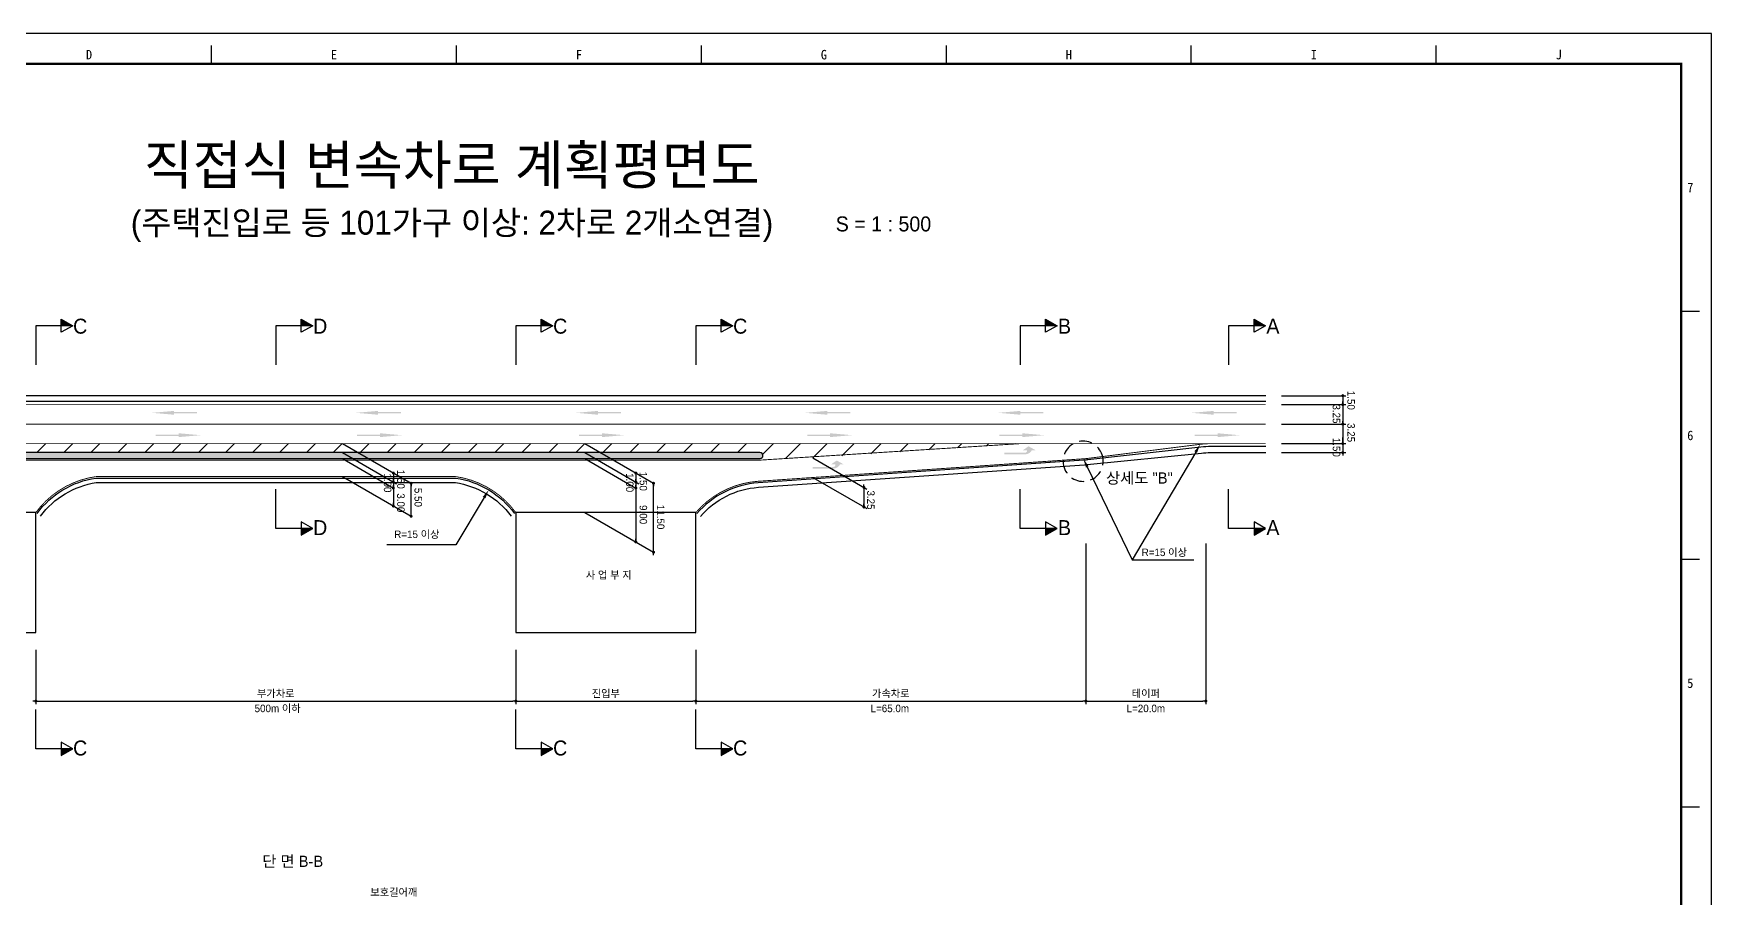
# Model space of a CAD drawing. Header units: millimetres. Extents: x 443 to 867, y 10 to 309.
# Drawn here: x 587.1 to 866.8, y 164.9 to 309 of the extents above; entities that cross this region are included whole.
import ezdxf
from ezdxf.enums import TextEntityAlignment as Align

# ---------------------------------------------------------------- set-up
doc = ezdxf.new("R2010")
doc.units = ezdxf.units.MM
doc.linetypes.add('HIDDEN', pattern=[9.525, 6.35, -3.175])
for name, color, linetype in [('CC-GSTR-0004', 4, 'Continuous'), ('CM-LANE-0030', 30, 'Continuous'), ('CZ-DIMT-0002', 7, 'Continuous'), ('CZ-LIN1-0007', 7, 'Continuous'), ('CZ-LIN2-0003', 3, 'Continuous'), ('CZ-LINE-0001', 7, 'Continuous'), ('CZ-TEXT-BOX0', 7, 'Continuous'), ('TITLE', 7, 'Continuous')]:
    doc.layers.add(name, color=color, linetype=linetype)
doc.styles.add('돋움', font='')
doc.styles.add('돋음체', font='')
doc.styles.get('돋움').set_extended_font_data('Dotum')
doc.styles.get('돋음체').set_extended_font_data('DotumChe')

# ---------------------------------------------------------------- blocks, each defined once
blk = doc.blocks.new('_Dot')
at = {"color": 0, "linetype": 'ByBlock', "lineweight": -2}
blk.add_line((-0.5, 0), (-1, 0), dxfattribs=at)
at = {"color": 0, "linetype": 'ByBlock', "const_width": 0.5}
blk.add_lwpolyline([(-0.25, 0, 1), (0.25, 0, 1)], format="xyb", close=True, dxfattribs=at)

msp = doc.modelspace()

# ---------------------------------------------------------------- hatches: boundary and pattern name
at = {"layer": 'CM-LANE-0030'}
h = msp.add_hatch(dxfattribs=at)
h.set_pattern_fill('ANSI31', color=256, style=0)
h.set_pattern_definition([(45, (-1540.9476, 9.7688), (-2.245064, 2.245064), [])])
h.paths.add_polyline_path([(751.56, 240.59), (532.75, 240.59), (548.1, 238.29, -0.015132), (549.19, 238.09), (551.13, 238.09, 0.001024), (551.06, 238.11, -0.857281), (551.21, 239.09), (708.19, 239.09, -0.966023), (708.22, 238.09), (708.21, 238.09), (715.45, 238.09)])
at = {"layer": 'CZ-LIN1-0007'}
for points in [[(610.54, 246.05), (610.54, 245.84), (614.37, 245.84), (614.37, 245.62), (610.54, 245.62), (610.54, 245.41), (606.89, 245.73)], [(644.54, 246.05), (644.54, 245.84), (648.36, 245.84), (648.36, 245.62), (644.54, 245.62), (644.54, 245.41), (640.89, 245.73)], [(681.22, 246.05), (681.22, 245.84), (685.05, 245.84), (685.05, 245.62), (681.22, 245.62), (681.22, 245.41), (677.57, 245.73)], [(719.41, 246.05), (719.41, 245.84), (723.24, 245.84), (723.24, 245.62), (719.41, 245.62), (719.41, 245.41), (715.76, 245.73)], [(751.6, 246.05), (751.6, 245.84), (755.43, 245.84), (755.43, 245.62), (751.6, 245.62), (751.6, 245.41), (747.95, 245.73)], [(783.81, 246.05), (783.81, 245.84), (787.64, 245.84), (787.64, 245.62), (783.81, 245.62), (783.81, 245.41), (780.16, 245.73)], [(611.32, 242.32), (611.32, 242.11), (607.5, 242.11), (607.5, 241.89), (611.32, 241.89), (611.32, 241.68), (614.97, 242)], [(644.84, 242.32), (644.84, 242.11), (641.02, 242.11), (641.02, 241.89), (644.84, 241.89), (644.84, 241.68), (648.49, 242)], [(681.86, 242.32), (681.86, 242.11), (678.04, 242.11), (678.04, 241.89), (681.86, 241.89), (681.86, 241.68), (685.51, 242)], [(719.88, 242.32), (719.88, 242.11), (716.06, 242.11), (716.06, 241.89), (719.88, 241.89), (719.88, 241.68), (723.53, 242)], [(751.9, 242.32), (751.9, 242.11), (748.08, 242.11), (748.08, 241.89), (751.9, 241.89), (751.9, 241.68), (755.55, 242)], [(784.46, 242.32), (784.46, 242.11), (780.64, 242.11), (780.64, 241.89), (784.46, 241.89), (784.46, 241.68), (788.11, 242)], [(720.5, 236.44, 0.267976), (721.53, 237.12), (722.16, 237.12), (720.99, 237.78), (720.04, 237.13), (720.74, 237.12, -0.504994), (720.43, 236.71), (716.96, 236.69), (716.96, 236.41)], [(752.48, 238.81, 0.267976), (753.5, 239.49), (754.13, 239.49), (752.96, 240.15), (752.02, 239.5), (752.71, 239.5, -0.504994), (752.4, 239.08), (748.94, 239.06), (748.94, 238.79)]]:
    msp.add_hatch(color=256, dxfattribs=at).paths.add_polyline_path(points)
at = {"layer": 'CZ-LIN2-0003'}
h = msp.add_hatch(dxfattribs=at)
h.set_pattern_fill('CROSS', color=256, scale=0.075, style=0)
h.set_pattern_definition([(0, (-1540.94762, 9.7688), (0.47625, 0.47625), [0.238125, -0.714375]), (90, (-1540.82856, 9.64975), (-0.47625, 0.47625), [0.238125, -0.714375])])
h.paths.add_polyline_path([(708.19, 239.09), (551.21, 239.09, 0.857281), (551.06, 238.11, -0.001024), (551.13, 238.09), (708.19, 238.09, 1)])
at = {"layer": 'CZ-LINE-0001'}
for points in [[(591.74, 261.36), (591.74, 260.26), (593.65, 260.26)], [(631.74, 261.36), (631.74, 260.26), (633.65, 260.26)], [(671.74, 261.36), (671.74, 260.26), (673.65, 260.26)], [(701.74, 261.36), (701.74, 260.26), (703.65, 260.26)], [(755.8, 261.36), (755.8, 260.26), (757.7, 260.26)], [(790.53, 261.36), (790.53, 260.26), (792.43, 260.26)], [(633.65, 226.45), (631.74, 226.45), (631.74, 225.35)], [(757.7, 226.45), (755.8, 226.45), (755.8, 225.35)], [(792.43, 226.45), (790.53, 226.45), (790.53, 225.35)], [(593.65, 189.69), (591.74, 189.69), (591.74, 188.59)], [(673.65, 189.69), (671.74, 189.69), (671.74, 188.59)], [(703.65, 189.69), (701.74, 189.69), (701.74, 188.59)]]:
    msp.add_hatch(color=256, dxfattribs=at).paths.add_polyline_path(points)

# ---------------------------------------------------------------- linework, layer by layer
at = {"color": 0, "linetype": 'ByBlock', "lineweight": -2}
for p, q in [((805.33, 248.34), (805.33, 248.09)), ((805.33, 247.34), (805.33, 247.59)), ((805.33, 246.84), (805.33, 246.59)), ((805.33, 244.09), (805.33, 244.34)), ((805.33, 243.59), (805.33, 243.34)), ((805.33, 240.84), (805.33, 241.09)), ((805.33, 240.84), (805.33, 241.09)), ((805.33, 238.84), (805.33, 238.59)), ((805.33, 238.84), (805.33, 238.59)), ((647.09, 235.44), (647.09, 235.19)), ((687.5, 235.44), (687.5, 235.19)), ((647.09, 234.44), (647.09, 234.69)), ((647.09, 233.94), (647.09, 233.69)), ((647.09, 233.44), (647.09, 233.69)), ((650.05, 233.73), (650.05, 233.48)), ((687.5, 234.44), (687.5, 234.69)), ((687.5, 233.94), (687.5, 233.69)), ((687.5, 233.44), (687.5, 233.69)), ((690.46, 233.73), (690.46, 233.48)), ((725.52, 233.55), (725.52, 233.8)), ((725.52, 233.05), (725.52, 232.8)), ((647.09, 230.44), (647.09, 230.69)), ((725.52, 230.3), (725.52, 230.55)), ((650.05, 228.73), (650.05, 228.98)), ((687.5, 224.44), (687.5, 224.69)), ((690.46, 222.73), (690.46, 222.98))]:
    msp.add_line(p, q, dxfattribs=at)
at = {"color": 0, "linetype": 'ByBlock', "const_width": 0.25}
for points in [[(805.33, 248.47, 1), (805.33, 248.72, 1)], [(805.33, 247.22, 1), (805.33, 246.97, 1)], [(805.33, 246.97, 1), (805.33, 247.22, 1)], [(805.33, 243.97, 1), (805.33, 243.72, 1)], [(805.33, 243.72, 1), (805.33, 243.97, 1)], [(805.33, 240.72, 1), (805.33, 240.47, 1)], [(805.33, 240.72, 1), (805.33, 240.47, 1)], [(805.33, 238.97, 1), (805.33, 239.22, 1)], [(805.33, 238.97, 1), (805.33, 239.22, 1)], [(647.09, 235.56, 1), (647.09, 235.81, 1)], [(687.5, 235.56, 1), (687.5, 235.81, 1)], [(647.09, 234.31, 1), (647.09, 234.06, 1)], [(647.09, 234.06, 1), (647.09, 234.31, 1)], [(647.09, 233.31, 1), (647.09, 233.06, 1)], [(650.05, 233.85, 1), (650.05, 234.1, 1)], [(687.5, 234.06, 1), (687.5, 234.31, 1)], [(687.5, 234.31, 1), (687.5, 234.06, 1)], [(687.5, 233.31, 1), (687.5, 233.06, 1)], [(690.46, 233.85, 1), (690.46, 234.1, 1)], [(725.52, 233.42, 1), (725.52, 233.17, 1)], [(725.52, 233.17, 1), (725.52, 233.42, 1)], [(647.09, 230.31, 1), (647.09, 230.06, 1)], [(725.52, 230.17, 1), (725.52, 229.92, 1)], [(650.05, 228.6, 1), (650.05, 228.35, 1)], [(687.5, 224.31, 1), (687.5, 224.06, 1)], [(690.46, 222.6, 1), (690.46, 222.35, 1)]]:
    msp.add_lwpolyline(points, format="xyb", close=True, dxfattribs=at)
at = {"layer": 'CC-GSTR-0004'}
for points in [[(792.5, 248.59), (507.5, 248.59)], [(792.5, 247.59), (507.5, 247.59)]]:
    msp.add_lwpolyline(points, dxfattribs=at)
for points in [[(792.5, 240.09), (783.35, 240.09, 0.028022), (781.67, 240), (781.67, 240), (762.82, 237.88), (762.82, 237.88, -0.010735), (762.18, 237.82), (762.18, 237.82), (707.89, 234.06, 0.201252), (697.69, 228.93)], [(698.26, 228.44, -0.201252), (707.94, 233.31), (762.27, 237.07, 0.007667), (762.73, 237.11), (781.76, 239.02, -0.024952), (783.25, 239.09), (792.5, 239.09)], [(587.71, 228.94, -0.202063), (597.52, 234.84), (657.48, 234.84, -0.202063), (667.3, 228.94, -0.202063)], [(588.31, 228.5, -0.201084), (597.58, 234.09), (657.43, 234.09, -0.201084), (666.7, 228.5, -0.201084)]]:
    msp.add_lwpolyline(points, format="xyb", dxfattribs=at)
at = {"layer": 'CM-LANE-0030', "const_width": 0.15}
msp.add_lwpolyline([(792.5, 243.84), (507.5, 243.84)], dxfattribs=at)
msp.add_lwpolyline([(708.21, 237.84), (551.13, 237.84, -0.06063), (551.13, 237.84), (532.75, 240.59), (751.56, 240.59)], format="xyb", close=True, dxfattribs=at)
at = {"layer": 'CZ-LIN1-0007', "const_width": 0.15}
msp.add_lwpolyline([(792.5, 247.09), (507.5, 247.09)], dxfattribs=at)
for points in [[(792.5, 240.59), (783.44, 240.59), (783.44, 240.59, 0.031099), (781.58, 240.48), (762.92, 238.14), (762.92, 238.14, -0.01381), (762.09, 238.06), (762.09, 238.06), (707.87, 234.31, 0.201252), (697.5, 229.09)], [(587.5, 229.09, -0.202373), (597.51, 235.09), (657.5, 235.09, -0.202373), (667.5, 229.09)]]:
    msp.add_lwpolyline(points, format="xyb", dxfattribs=at)
at = {"layer": 'CZ-LIN1-0007', "linetype": 'HIDDEN', "const_width": 0.15}
msp.add_lwpolyline([(751.56, 240.59), (783.44, 240.59)], dxfattribs=at)
at = {"layer": 'CZ-LIN2-0003'}
msp.add_lwpolyline([(708.21, 238.09), (708.22, 238.09, 0.966023), (708.19, 239.09), (551.21, 239.09, 0.857281), (551.06, 238.11, -0.001024), (551.13, 238.09)], format="xyb", close=True, dxfattribs=at)
for points in [[(587.5, 229.09), (557.5, 229.09), (557.5, 209.09), (587.5, 209.09)], [(697.5, 229.09), (667.5, 229.09), (667.5, 209.09), (697.5, 209.09)]]:
    msp.add_lwpolyline(points, close=True, dxfattribs=at)
at = {"layer": 'CZ-LINE-0001'}
for p, q in [((593.65, 260.26), (587.5, 260.26)), ((587.5, 260.26), (587.5, 253.72)), ((591.74, 259.16), (591.74, 261.36)), ((591.74, 261.36), (593.65, 260.26)), ((593.65, 260.26), (591.74, 259.16)), ((633.65, 260.26), (627.5, 260.26)), ((627.5, 260.26), (627.5, 253.72)), ((631.74, 259.16), (631.74, 261.36)), ((631.74, 261.36), (633.65, 260.26)), ((633.65, 260.26), (631.74, 259.16)), ((673.65, 260.26), (667.5, 260.26)), ((667.5, 260.26), (667.5, 253.72)), ((671.74, 259.16), (671.74, 261.36)), ((671.74, 261.36), (673.65, 260.26)), ((673.65, 260.26), (671.74, 259.16)), ((703.65, 260.26), (697.5, 260.26)), ((697.5, 260.26), (697.5, 253.72)), ((701.74, 259.16), (701.74, 261.36)), ((701.74, 261.36), (703.65, 260.26)), ((703.65, 260.26), (701.74, 259.16)), ((757.7, 260.26), (751.56, 260.26)), ((751.56, 260.26), (751.56, 253.72)), ((755.8, 259.16), (755.8, 261.36)), ((755.8, 261.36), (757.7, 260.26)), ((757.7, 260.26), (755.8, 259.16)), ((792.43, 260.26), (786.29, 260.26)), ((786.29, 260.26), (786.29, 253.72)), ((790.53, 259.16), (790.53, 261.36)), ((790.53, 261.36), (792.43, 260.26)), ((792.43, 260.26), (790.53, 259.16)), ((795.1, 248.59), (805.83, 248.59)), ((795.1, 247.09), (805.83, 247.09)), ((795.1, 247.09), (805.83, 247.09)), ((805.33, 248.09), (805.33, 239.09)), ((795.1, 243.84), (805.83, 243.84)), ((638.59, 240.59), (650.05, 233.98)), ((679, 240.59), (690.46, 233.98)), ((795.1, 240.59), (805.83, 240.59)), ((795.1, 240.59), (805.83, 240.59)), ((805.33, 241.09), (805.33, 241.59)), ((638.59, 239.09), (647.59, 233.9)), ((638.59, 239.09), (647.59, 233.9)), ((638.59, 238.09), (647.09, 233.19)), ((679, 239.09), (688, 233.9)), ((679, 239.09), (688, 233.9)), ((679, 238.09), (687.5, 233.19)), ((717.02, 238.2), (726.02, 233.01)), ((795.1, 239.09), (805.83, 239.09)), ((795.1, 239.09), (805.83, 239.09)), ((638.59, 235.09), (650.05, 228.48)), ((647.09, 235.69), (647.09, 230.19)), ((687.5, 235.19), (687.5, 224.19)), ((717.02, 234.95), (726.02, 229.76)), ((627.5, 226.45), (627.5, 232.99)), ((650.05, 228.48), (650.05, 233.98)), ((690.46, 221.99), (690.46, 233.98)), ((725.52, 232.8), (725.52, 229.79)), ((751.56, 226.45), (751.56, 232.99)), ((786.29, 226.45), (786.29, 232.99)), ((633.65, 226.45), (631.74, 227.55)), ((631.74, 227.55), (631.74, 225.35)), ((679, 229.09), (690.46, 222.48)), ((757.7, 226.45), (755.8, 227.55)), ((755.8, 227.55), (755.8, 225.35)), ((792.43, 226.45), (790.53, 227.55)), ((790.53, 227.55), (790.53, 225.35)), ((633.65, 226.45), (627.5, 226.45)), ((631.74, 225.35), (633.65, 226.45)), ((757.7, 226.45), (751.56, 226.45)), ((755.8, 225.35), (757.7, 226.45)), ((762.5, 223.94), (762.5, 197.16)), ((762.5, 223.94), (762.5, 197.16)), ((782.5, 223.94), (782.5, 197.16)), ((792.43, 226.45), (786.29, 226.45)), ((790.53, 225.35), (792.43, 226.45)), ((770.24, 221.2), (780.51, 221.2)), ((587.5, 206.21), (587.5, 197.16)), ((587.5, 206.21), (587.5, 197.16)), ((667.5, 206.21), (667.5, 197.16)), ((667.5, 206.21), (667.5, 197.16)), ((697.5, 206.21), (697.5, 197.16)), ((697.5, 206.21), (697.5, 197.16)), ((587.5, 189.69), (587.5, 196.23)), ((588, 197.66), (667, 197.66)), ((667.5, 189.69), (667.5, 196.23)), ((668, 197.66), (697, 197.66)), ((697.5, 189.69), (697.5, 196.23)), ((698, 197.66), (762, 197.66)), ((763, 197.66), (782, 197.66)), ((593.65, 189.69), (591.74, 190.79)), ((591.74, 190.79), (591.74, 188.59)), ((673.65, 189.69), (671.74, 190.79)), ((671.74, 190.79), (671.74, 188.59)), ((703.65, 189.69), (701.74, 190.79)), ((701.74, 190.79), (701.74, 188.59)), ((593.65, 189.69), (587.5, 189.69)), ((591.74, 188.59), (593.65, 189.69)), ((673.65, 189.69), (667.5, 189.69)), ((671.74, 188.59), (673.65, 189.69)), ((703.65, 189.69), (697.5, 189.69)), ((701.74, 188.59), (703.65, 189.69))]:
    msp.add_line(p, q, dxfattribs=at)
at = {"layer": 'CZ-LINE-0001', "linetype": 'HIDDEN', "ltscale": 0.35}
msp.add_line((765.38, 238.05), (765.38, 238.05), dxfattribs=at)
at = {"layer": 'CZ-LINE-0001'}
for points in [[(780.82, 239.18), (770.24, 221.2)], [(762.74, 236.71), (770.24, 221.2)], [(662.22, 231.6), (657.51, 223.7), (646.03, 223.7)]]:
    msp.add_lwpolyline(points, dxfattribs=at)
at = {"layer": 'CZ-LINE-0001', "linetype": 'HIDDEN', "ltscale": 0.35}
msp.add_arc((762.05, 237.65), 3.35, 6.7667, 6.749, dxfattribs=at)
at = {"layer": 'CZ-LINE-0001'}
for points in [[(762.52, 236.6), (762.09, 238.06), (762.97, 236.82)], [(780.6, 239.31), (781.58, 240.48), (781.03, 239.06)], [(662, 231.72), (662.99, 232.88), (662.43, 231.47)]]:
    msp.add_solid(points, dxfattribs=at)
at = {"layer": 'TITLE', "color": 7, "linetype": 'Continuous'}
for p, q in [((616.78, 303.95), (616.78, 306.97)), ((657.61, 303.95), (657.61, 306.97)), ((698.43, 303.95), (698.43, 306.97)), ((739.26, 303.95), (739.26, 306.97)), ((780.08, 303.95), (780.08, 306.97)), ((820.91, 303.95), (820.91, 306.97)), ((864.76, 262.62), (861.73, 262.62)), ((864.76, 221.29), (861.73, 221.29)), ((864.76, 179.96), (861.73, 179.96))]:
    msp.add_line(p, q, dxfattribs=at)
at = {"layer": 'TITLE'}
msp.add_lwpolyline([(443.41, 9.61), (866.77, 9.61), (866.77, 308.99), (443.41, 308.99)], close=True, dxfattribs=at)
at = {"layer": 'TITLE', "linetype": 'Continuous', "const_width": 0.403}
msp.add_lwpolyline([(453.49, 14.64), (453.49, 303.95), (861.73, 303.95), (861.73, 14.64)], close=True, dxfattribs=at)

# ---------------------------------------------------------------- block references
at = {"layer": 'CZ-LINE-0001', "xscale": 0.5, "yscale": 0.5, "zscale": 0.5}
for p in [(587.5, 197.66), (667.5, 197.66), (697.5, 197.66), (762.5, 197.66), (782.5, 197.66)]:
    msp.add_blockref('_Dot', p, dxfattribs=at)
at = {"layer": 'CZ-LINE-0001', "xscale": 0.5, "yscale": 0.5, "zscale": 0.5, "rotation": 180}
for p in [(587.5, 197.66), (667.5, 197.66), (697.5, 197.66), (762.5, 197.66)]:
    msp.add_blockref('_Dot', p, dxfattribs=at)

# ---------------------------------------------------------------- texts
at = {"layer": 'CZ-DIMT-0002', "style": '돋움'}
for s, height, p in [('C', 2.5, (594.9, 260.18)), ('D', 2.5, (634.9, 260.18)), ('C', 2.5, (674.9, 260.18)), ('C', 2.5, (704.9, 260.18)), ('B', 2.5, (758.95, 260.18)), ('A', 2.5, (793.68, 260.18)), ('상세도 "B"', 1.875, (771.43, 234.86)), ('D', 2.5, (634.9, 226.58)), ('B', 2.5, (758.95, 226.58)), ('A', 2.5, (793.68, 226.58)), ('R=15 이상', 1.25, (651.01, 225.47)), ('R=15 이상', 1.25, (775.58, 222.46)), ('사 업 부 지', 1.25, (682.99, 218.68)), ('500m 이하', 1.25, (627.81, 196.43)), ('L=65.0m', 1.25, (729.83, 196.43)), ('L=20.0m', 1.25, (772.5, 196.43)), ('C', 2.5, (594.9, 189.83)), ('C', 2.5, (674.9, 189.83)), ('C', 2.5, (704.9, 189.83))]:
    msp.add_text(s, height=height, dxfattribs=at).set_placement(p, align=Align.MIDDLE_CENTER)
for s, p in [('1.50', (806.09, 249.4)), ('3.25', (803.65, 247.13)), ('3.25', (806.09, 244.02)), ('1.50', (803.65, 241.57))]:
    msp.add_text(s, height=1.25, rotation=270, dxfattribs=at).set_placement(p)
at = {"layer": 'CZ-DIMT-0002', "char_height": 1.25, "attachment_point": 5, "rotation": 270, "style": '돋움'}
for s, insert in [('1.00', (646.13, 234.04)), ('1.50', (648.34, 234.64)), ('1.00', (686.49, 234.08)), ('1.50', (688.75, 234.3)), ('3.00', (648.34, 230.72)), ('5.50', (651.23, 231.62)), ('3.25', (726.67, 231.19)), ('9.00', (688.75, 228.75)), ('11.50', (691.64, 228.34))]:
    msp.add_mtext(s, dxfattribs=dict(at, insert=insert))
at = {"layer": 'CZ-LINE-0001', "char_height": 1.25, "attachment_point": 5, "style": '돋움'}
for s, insert in [('\\A1;부가차로', (627.5, 198.85)), ('\\A1;진입부', (682.5, 198.85)), ('\\A1;가속차로', (730, 198.86)), ('\\A1;테이퍼', (772.5, 198.86)), ('\\A1;보호길어깨', (647.17, 165.72))]:
    msp.add_mtext(s, dxfattribs=dict(at, insert=insert))
at = {"layer": 'CZ-TEXT-BOX0', "style": '돋움'}
msp.add_text('단 면 B-B', height=1.875, dxfattribs=at).set_placement((630.32, 170.93), align=Align.MIDDLE_CENTER)
at = {"layer": 'TITLE', "color": 3, "linetype": 'Continuous', "style": '돋음체'}
for s, p in [('D', (596.37, 305.46)), ('E', (637.2, 305.46)), ('F', (678.02, 305.46)), ('G', (718.85, 305.46)), ('H', (759.67, 305.46)), ('I', (800.5, 305.46)), ('J', (841.32, 305.46)), ('7', (863.24, 283.29)), ('6', (863.24, 241.96)), ('5', (863.24, 200.63))]:
    msp.add_text(s, height=1.59, dxfattribs=at).set_placement(p, align=Align.MIDDLE)
at = {"layer": 'TITLE', "style": '돋움'}
for s, height, p in [('직접식 변속차로 계획평면도', 6.5, (656.82, 287.07)), ('(주택진입로 등 101가구 이상: 2차로 2개소연결)', 4, (656.87, 277.44))]:
    msp.add_text(s, height=height, dxfattribs=at).set_placement(p, align=Align.MIDDLE_CENTER)
msp.add_text('S = 1 : 500', height=2.5, dxfattribs=at).set_placement((720.82, 277.23), align=Align.MIDDLE_LEFT)

doc.saveas('drawing.dxf')
